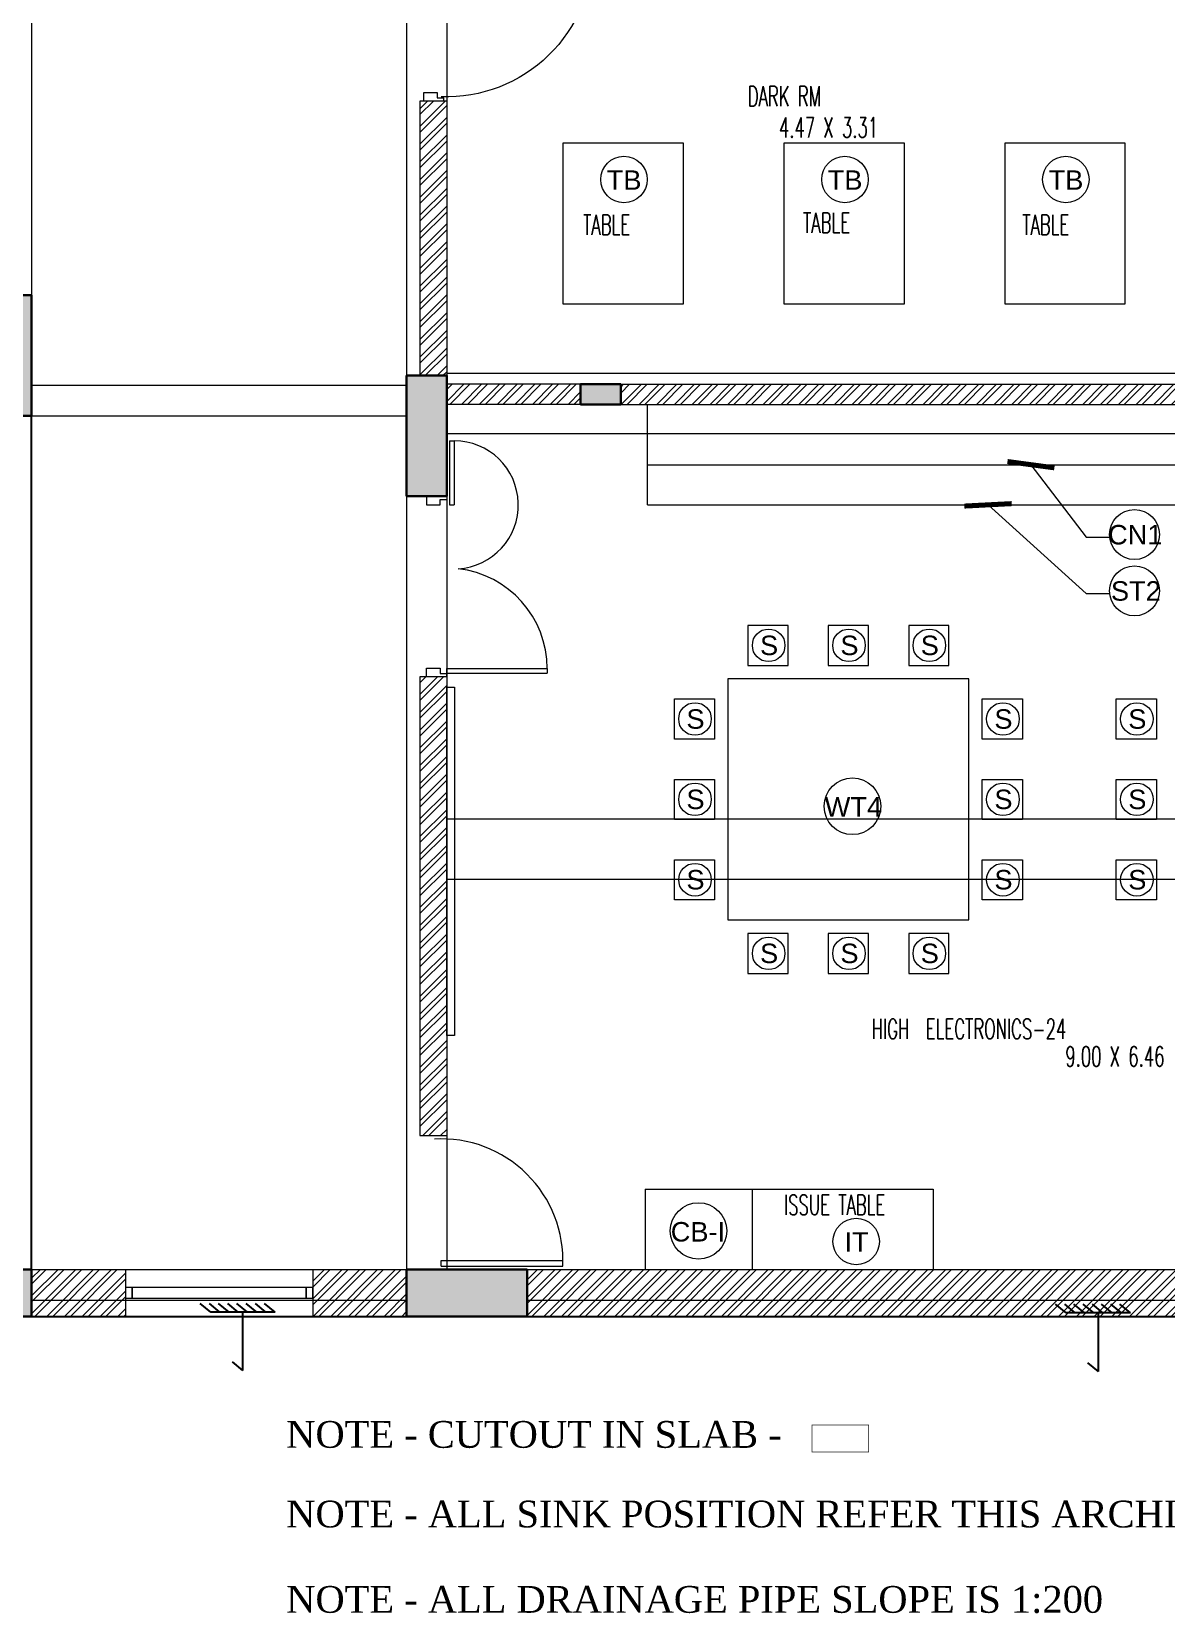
# Model space of a CAD drawing. Header units: inches. Extents: x 5899882 to 5988838, y -468923 to -96891.
# Drawn here: x 5967129 to 5975603, y -237538 to -225726 of the extents above; entities that cross this region are included whole.
import ezdxf

# ---------------------------------------------------------------- set-up
doc = ezdxf.new("R2010")
doc.units = ezdxf.units.IN
doc.header["$MEASUREMENT"] = 0
doc.linetypes.add('1', pattern=[0])
for name, color, linetype in [('0 slc sleeve', 5, 'Continuous'), ('0- SLC ARCH LAYOUT', 7, 'Continuous'), ('0- SLC HIDE BOX & CUTOUT', 6, 'Continuous'), ('a_150 walls', 8, '1'), ('CL', 7, 'Continuous')]:
    doc.layers.add(name, color=color, linetype=linetype)
for name, color, linetype, lineweight in [('ARCL-BOARD', 8, 'Continuous', 9), ('ARCL-HATCH-B', 8, 'Continuous', 5), ('ARLC-COL', 8, 'Continuous', 30), ('ARLC-DIM0', 8, 'Continuous', 5), ('ARLC-DIMF', 8, 'Continuous', 5), ('ARLC-DOOR-W', 8, 'Continuous', 5), ('ARLC-ELE0', 8, 'Continuous', 9), ('ARLC-FUR (NOMN)', 8, 'Continuous', 9), ('ARLC-FURN', 8, 'Continuous', 9), ('ARLC-HATCH-C', 8, 'Continuous', 5), ('ARLC-TEXT0', 8, 'Continuous', 20), ('ARLC-WALL', 8, 'Continuous', 15)]:
    doc.layers.add(name, color=color, linetype=linetype, lineweight=lineweight)
doc.styles.add('ARAIL', font='arial.ttf')
doc.styles.add('ARIAL', font='tahoma.ttf')
doc.styles.add('RS', font='simplex8.shx', dxfattribs={"width": 0.6, "height": 150})
doc.styles.get("Standard").update_dxf_attribs({"font": 'arial.ttf'})
doc.dimstyles.new('dim-100', dxfattribs={"dimscale": 100, "dimtxt": 1.5, "dimasz": 1.199999999999999, "dimexe": 1.5, "dimexo": 1.5, "dimgap": 0.4, "dimtad": 0, "dimdec": 0, "dimdsep": 46, "dimtxsty": 'ARAIL', "dimblk": 'ARCHTICK', "dimcen": 2.5, "dimdle": 1.5, "dimclrd": 1, "dimclre": 252, "dimclrt": 4, "dimadec": 1, "dimazin": 0, "dimtfac": 1, "dimtdec": 0, "dimtmove": 2, "dimatfit": 3, "dimldrblk": 'ARCHTICK', "dimfxl": 1, "dimarcsym": 0})
pattern_1 = [(45, (-5779197.409874918, 117191.2998676849), (-66.29126073623883, 66.29126073623884), []), (45, (-5779153.215701168, 117191.2998676849), (-66.29126073623883, 66.29126073623884), [])]

# ---------------------------------------------------------------- blocks, each defined once
blk = doc.blocks.new('_ArchTick')
at = {"color": 0, "linetype": 'ByBlock', "const_width": 0.15}
blk.add_lwpolyline([(-0.5, -0.5), (0.5, 0.5)], dxfattribs=at)
blk = doc.blocks.new('hjmh')
at = {"layer": 'ARLC-DOOR-W', "ltscale": 0.1}
for p, q in [((5668.312048295259, -1072.853720874634), (5667.201196962952, -1072.853720874634)), ((5667.201196962952, -1072.853720874634), (5667.201196962952, -1072.893720874634)), ((5667.201196962952, -1072.893720874634), (5668.312048295259, -1072.893720874634)), ((5668.312048295259, -1072.893720874634), (5668.312048295259, -1072.853720874634))]:
    blk.add_line(p, q, dxfattribs=at)
blk.add_arc((5668.299116434425, -1072.899145511847), 1.097932872501441, 179.716913426641, 271.8563866307053, dxfattribs=at)
blk = doc.blocks.new('jjuj')
at = {"layer": 'ARLC-DOOR-W', "ltscale": 0.1}
for p, q in [((5733136.308358192, -29654.34172625096), (5733136.308358192, -29679.34172625096)), ((5733286.308358192, -29654.34172625096), (5733286.308358192, -29719.34172625281))]:
    blk.add_line(p, q, dxfattribs=at)
blk.add_lwpolyline([(5733286.308358192, -29719.34172625281), (5733186.308358192, -29719.34172625281), (5733186.308358192, -29679.34172625096), (5733136.308358192, -29679.34172625096)], dxfattribs=at)
blk = doc.blocks.new('frame')
at = {"layer": 'ARLC-DOOR-W', "ltscale": 0.1}
for p, q in [((5733286.308358192, -31004.34172625281), (5733286.308358192, -30939.34172625095)), ((5733136.308358192, -31004.34172625281), (5733136.308358192, -30979.34172625282)), ((5733136.308358192, -31004.34172625281), (5733286.308358192, -31004.34172625281))]:
    blk.add_line(p, q, dxfattribs=at)
blk.add_lwpolyline([(5733286.308358192, -30939.34172625095), (5733186.308358192, -30939.34172625095), (5733186.308358192, -30979.34172625282), (5733136.308358192, -30979.34172625282)], dxfattribs=at)
blk = doc.blocks.new('A$C7784331E')
for name, p in [('jjuj', (-5732022.588462562, 30854.34182370275)), ('frame', (-5732022.588462562, 31004.34182370648))]:
    blk.add_blockref(name, p)
at = {"layer": 'ARLC-DOOR-W', "ltscale": 0.1, "xscale": 1000, "yscale": 1000, "zscale": 1000}
blk.add_blockref('hjmh', (-5667201.196919172, 1074028.19436668), dxfattribs=at)
blk = doc.blocks.new('door')
at = {"layer": 'ARLC-DOOR-W', "ltscale": 0.1}
for p, q in [((5733136.395873069, -29682.13814127074), (5732386.39587307, -29682.13814127074)), ((5732386.39587307, -29717.13814127074), (5732386.39587307, -29682.13814127074)), ((5733136.395873069, -29717.13814127074), (5732386.39587307, -29717.13814127074)), ((5733136.395873069, -29682.13814127074), (5733136.395873069, -29717.13814127074)), ((5733079.767901422, -31417.23029418662), (5733079.767901422, -30939.34427633509)), ((5733114.767901422, -30939.34427633509), (5733079.767901422, -30939.34427633509)), ((5733114.767901422, -31417.23029418662), (5733114.767901422, -30939.34427633695)), ((5733114.767901422, -31417.23029418662), (5733079.767901422, -31417.23029418662))]:
    blk.add_line(p, q, dxfattribs=at)
for centre, radius, start, end in [((5733136.395873069, -29717.13814127074), 750, 180, 263.4904217137266), ((5733079.767901422, -30939.34427633509), 477.8860178510057, 93.40688499716411, 270)]:
    blk.add_arc(centre, radius, start, end, dxfattribs=at)
blk = doc.blocks.new('gfhmk')
at = {"layer": 'ARLC-DOOR-W', "ltscale": 0.1}
for p, q in [((5733136.963231552, -36608.04166982742), (5732262.004901381, -36608.04166982742)), ((5733136.963231552, -36568.04166982742), (5732262.919708872, -36568.04166982742)), ((5733136.963231552, -36568.04166982742), (5733136.963231552, -36608.04166982742))]:
    blk.add_line(p, q, dxfattribs=at)
blk.add_arc((5733136.963231552, -36608.04166982742), 874.9583301725798, 177.3797263566846, 273.2330321324813, dxfattribs=at)
blk = doc.blocks.new('A$C67844AE1')
at = {"color": 7}
for p, q in [((-218.2272407441051, 240.6275060125627), (-283.3119963555947, 161.6196423373185)), ((-218.2272407441051, 171.8767900089733), (-283.3119963555947, 92.8689263337292)), ((-218.2272407441051, 103.126074005384), (-283.3119963555947, 24.11821033013985)), ((-218.2272407441051, 34.37535800179468), (-283.3119963555947, -44.63250567344949)), ((218.2272407441051, 0), (-218.2272407441051, 0)), ((218.2272407441051, 0), (153.1424851326155, -79.00786367524417)), ((-218.2272407441051, -34.37535800179468), (-283.3119963555947, -113.3832216770388)), ((-218.2272407441051, -103.126074005384), (-283.3119963555947, -182.1339376806281)), ((-218.2272407441051, -171.8767900089733), (-283.3119963555947, -250.8846536842175)), ((-218.2272407441051, -240.6275060125627), (-283.3119963555947, -319.6353696878068))]:
    blk.add_line(p, q, dxfattribs=at)
at = {"layer": 'CL', "color": 7}
blk.add_line((-218.2272407441124, 240.6275060125554), (-218.2272407441051, -240.6275060125627), dxfattribs=at)
blk = doc.blocks.new('A$C5D8F11B1')
at = {"layer": 'ARCL-HATCH-B'}
h = blk.add_hatch(dxfattribs=at)
h.set_pattern_fill('ANSI32', color=256, scale=250)
h.set_pattern_definition(pattern_1)
h.paths.add_polyline_path([(25044.99999904539, -31099.99999999821), (24844.99999904539, -31099.99999999821), (24844.99999904539, -33149.99999999259), (25044.99999904539, -33149.99999999259)])
h = blk.add_hatch(dxfattribs=at)
h.set_pattern_fill('ANSI32', color=256, scale=250)
h.set_pattern_definition(pattern_1)
h.paths.add_polyline_path([(26044.99999999814, -33215.00000000188), (25045, -33215.00000000188), (25045, -33364.99999999999), (26044.99999999814, -33364.99999999999)])
h = blk.add_hatch(dxfattribs=at)
h.set_pattern_fill('ANSI32', color=256, scale=250)
h.set_pattern_definition(pattern_1)
h.paths.add_polyline_path([(30620, -33214.9999999999), (26345, -33215.00000000188), (26345, -33364.99999999999), (30620, -33364.9999999999)])
h = blk.add_hatch(dxfattribs=at)
h.set_pattern_fill('ANSI32', color=256, scale=250)
h.set_pattern_definition(pattern_1)
h.paths.add_polyline_path([(25044.99999722186, -35400.00000000752), (24844.9999942407, -35400.00000000752), (24844.9999942407, -38824.99999999821), (24901.63258600794, -38824.99999999821), (24901.63258600794, -38824.96922749009), (25005.41696829442, -38824.96922749006), (25045.00000085309, -38824.99999999821), (25045.0000000596, -38076.65088026891), (25044.99999903701, -38076.65088026891), (25044.99999903701, -35476.65088026891)])
h = blk.add_hatch(dxfattribs=at)
h.set_pattern_fill('ANSI32', color=256, scale=250)
h.set_pattern_definition(pattern_1)
h.paths.add_polyline_path([(22644.99999904446, -39824.99999999821), (21944.99999904446, -39824.99999999821), (21944.99999904446, -40174.99999997493), (22644.99999904446, -40174.99999997493)])
h = blk.add_hatch(dxfattribs=at)
h.set_pattern_fill('ANSI32', color=256, scale=250)
h.set_pattern_definition(pattern_1)
h.paths.add_polyline_path([(24744.99999904539, -39824.99999999821), (24044.99999904446, -39824.99999999821), (24044.99999904446, -40174.99999997493), (24744.99999904539, -40174.99999997493)])
h = blk.add_hatch(dxfattribs=at)
h.set_pattern_fill('ANSI32', color=256, scale=250)
h.set_pattern_definition(pattern_1)
h.paths.add_polyline_path([(34045, -39824.99999999999), (25644.99999904446, -39824.99999999999), (25644.99999904446, -40175.0000000001), (34045, -40175.0000000001)])
at = {"layer": 'ARLC-HATCH-C', "ltscale": 0.1}
for points in [[(24744.99999904539, -34050.00000000749), (24744.99999904539, -33149.99999999259), (25045, -33149.99999999259), (25045, -34050.00000000749)], [(26345, -33364.99999999999), (26345, -33215.00000000188), (26044.99999999814, -33215.00000000188), (26044.99999999814, -33364.99999999999)], [(24744.99999904539, -40175.00004783088), (24938.68041133787, -40175.00004783088), (25088.68041133787, -40175.00004783088), (25644.99999904446, -40174.99999998328), (25644.99999904446, -39824.99999999821), (24744.99999904539, -39824.99999999821), (24744.99999904539, -40174.99999998328)]]:
    blk.add_hatch(color=256, dxfattribs=at).paths.add_polyline_path(points)
at = {"layer": 'ARCL-BOARD'}
blk.add_lwpolyline([(25102.99999903701, -38076.65088026891), (25044.99999903701, -38076.65088026891), (25044.99999903701, -35476.65088026891), (25102.99999903701, -35476.65088026891)], close=True, dxfattribs=at)
at = {"layer": 'ARLC-COL'}
for points in [[(24744.99999904539, -33149.99999999259), (25045, -33149.99999999259), (25045, -34050.00000000749), (24744.99999904539, -34050.00000000749)], [(26044.99999999814, -33215.00000000188), (26345, -33215.00000000188), (26345, -33364.99999999999), (26044.99999999814, -33364.99999999999)], [(24744.99999904539, -40175.00004783088), (25644.99999904446, -40175.00004783088), (25644.99999904446, -39824.99999999821), (24744.99999904539, -39824.99999999821)]]:
    blk.add_lwpolyline(points, close=True, dxfattribs=at)
at = {"layer": 'ARLC-DIM0'}
for points in [[(22694.99999904446, -39959.99999884587), (22644.99999904446, -39959.99999884587), (22644.99999904446, -40039.99999884587), (22694.99999904446, -40039.99999884587)], [(24044.99999904446, -39959.99999998657), (23994.99999904446, -39959.99999998657), (23994.99999904446, -40039.99999998657), (24044.99999904446, -40039.99999998657)]]:
    blk.add_lwpolyline(points, close=True, dxfattribs=at)
at = {"layer": 'ARLC-DOOR-W'}
blk.add_lwpolyline([(23994.99999904446, -40039.99999998657), (23994.99999904446, -39959.99999998657), (22694.99999904446, -39959.99999998657), (22694.99999904446, -40039.99999884587)], close=True, dxfattribs=at)
at = {"layer": 'ARLC-ELE0'}
for p, q in [((22644.99999904446, -39824.99999999821), (24044.99999904446, -39824.99999999821)), ((24044.99999904539, -40174.99999997493), (22644.99999904446, -40174.99999997493))]:
    blk.add_line(p, q, dxfattribs=at)
at = {"layer": 'ARLC-FUR (NOMN)'}
for centre, radius in [((26368.94809255097, -31685.45860780143), 173.6445145259356), ((28018.94809255097, -31685.45860780143), 173.6445145259356), ((29668.9480925519, -31685.45860780143), 173.6445145259356), ((30181.18543220032, -34337.23439663443), 186.3800059656505), ((30181.18543220032, -34757.4324086171), 186.3800059656505), ((27449.29071677756, -35164.11076034261), 121.8124338106163), ((28049.29071677756, -35164.11076034261), 121.8124338106163), ((28649.29071677756, -35164.11076034261), 121.8124338106163), ((26899.29071677756, -35714.11076034261), 121.8124338106163), ((29199.29071677756, -35714.11076034261), 121.8124338106163), ((30199.29071677756, -35714.11076034261), 121.8124338106163), ((26899.29071677756, -36314.11076034261), 121.8124338106163), ((28075.00808550697, -36366.10977620947), 211.4853147149261), ((29199.29071677756, -36314.11076034261), 121.8124338106163), ((30199.29071677756, -36314.11076034261), 121.8124338106163), ((26899.29071677756, -36914.11076034261), 121.8124338106163), ((29199.29071677756, -36914.11076034261), 121.8124338106163), ((30199.29071677756, -36914.11076034261), 121.8124338106163), ((27449.29071677756, -37464.11076034261), 121.8124338106163), ((28049.29071677756, -37464.11076034261), 121.8124338106163), ((28649.29071677756, -37464.11076034261), 121.8124338106163), ((26925.3048990164, -39537.23716722876), 210.7700727161719), ((28103.23971683439, -39615.83767288302), 173.6445145259356)]:
    blk.add_circle(centre, radius, dxfattribs=at)
at = {"layer": 'ARLC-FURN'}
for p, q in [((26544.99999675993, -34114.99999999999), (26544.99999675993, -33364.99999999999)), ((26544.99999675993, -34114.99999999999), (32944.99999943934, -34114.99999999981)), ((26526.88864355721, -39224.99999999999), (28676.88864355814, -39224.99999999937)), ((26526.88864355721, -39224.99999999999), (26526.88864355721, -39824.99999999999)), ((27326.88864355814, -39224.99999999999), (27326.88864355814, -39824.99999999999)), ((28676.88864355814, -39224.99999999937), (28676.88864355814, -39825.00000000028))]:
    blk.add_line(p, q, dxfattribs=at)
at = {"layer": 'ARLC-FURN', "ltscale": 0.002}
blk.add_line((26544.99999675993, -33814.99999999999), (32944.99999943841, -33814.99999999999), dxfattribs=at)
at = {"layer": 'ARLC-FURN'}
for points in [[(25912.65417861752, -32615.00000000188), (26812.65417861845, -32615.00000000188), (26812.65417861845, -31415.00000000188), (25912.65417861752, -31415.00000000188)], [(27562.65417861752, -32615.00000000188), (28462.65417861752, -32615.00000000188), (28462.65417861752, -31415.00000000188), (27562.65417861752, -31415.00000000188)], [(29212.65417861845, -32615.00000000188), (30112.65417861845, -32615.00000000188), (30112.65417861845, -31415.00000000188), (29212.65417861845, -31415.00000000188)], [(27594.99999999814, -35314.69816275009), (27594.99999999814, -35014.69816275009), (27294.99999999814, -35014.69816275009), (27294.99999999814, -35314.69816275009)], [(28194.99999999814, -35314.69816275009), (28194.99999999814, -35014.69816275009), (27894.99999999814, -35014.69816275009), (27894.99999999814, -35314.69816275009)], [(28794.99999999814, -35314.69816275009), (28794.99999999814, -35014.69816275009), (28494.99999999814, -35014.69816275009), (28494.99999999814, -35314.69816275009)], [(27144.99999999814, -37214.69816275001), (28944.99999999814, -37214.69816275001), (28944.99999999814, -35414.69816275009), (27144.99999999814, -35414.69816275009)], [(27044.99999999814, -35864.69816275009), (26744.99999999814, -35864.69816275009), (26744.99999999814, -35564.69816275009), (27044.99999999814, -35564.69816275009)], [(29044.99999999814, -35564.69816275009), (29344.99999999814, -35564.69816275009), (29344.99999999814, -35864.69816275009), (29044.99999999814, -35864.69816275009)], [(30344.99999999814, -35864.69816275009), (30044.99999999814, -35864.69816275009), (30044.99999999814, -35564.69816275009), (30344.99999999814, -35564.69816275009)], [(27044.99999999814, -36464.69816275009), (26744.99999999814, -36464.69816275009), (26744.99999999814, -36164.69816275009), (27044.99999999814, -36164.69816275009)], [(29044.99999999814, -36164.69816275009), (29344.99999999814, -36164.69816275009), (29344.99999999814, -36464.69816275009), (29044.99999999814, -36464.69816275009)], [(30344.99999999814, -36464.69816275009), (30044.99999999814, -36464.69816275009), (30044.99999999814, -36164.69816275009), (30344.99999999814, -36164.69816275009)], [(27044.99999999814, -37064.69816275001), (26744.99999999814, -37064.69816275001), (26744.99999999814, -36764.69816275009), (27044.99999999814, -36764.69816275009)], [(29044.99999999814, -36764.69816275009), (29344.99999999814, -36764.69816275009), (29344.99999999814, -37064.69816275009), (29044.99999999814, -37064.69816275009)], [(30344.99999999814, -37064.69816275001), (30044.99999999814, -37064.69816275001), (30044.99999999814, -36764.69816275009), (30344.99999999814, -36764.69816275009)], [(27294.99999999814, -37314.69816275009), (27294.99999999814, -37614.69816275009), (27594.99999999814, -37614.69816275009), (27594.99999999814, -37314.69816275009)], [(27894.99999999814, -37314.69816275009), (27894.99999999814, -37614.69816275009), (28194.99999999814, -37614.69816275009), (28194.99999999814, -37314.69816275009)], [(28494.99999999814, -37314.69816275009), (28494.99999999814, -37614.69816275009), (28794.99999999814, -37614.69816275009), (28794.99999999814, -37314.69816275009)]]:
    blk.add_lwpolyline(points, close=True, dxfattribs=at)
at = {"layer": 'ARLC-WALL', "ltscale": 0.1}
for p, q in [((24844.99999904539, -31099.99999999821), (24844.99999904539, -33149.99999999262)), ((25044.99999904539, -31099.99999999821), (24844.99999904539, -31099.99999999821)), ((25044.99999904539, -31099.99999999821), (25044.99999904539, -33149.99999999262)), ((26044.99999999814, -33215.00000000188), (25044.99999904446, -33215.00000000188)), ((26345, -33215.00000000188), (30620, -33214.9999999999)), ((26044.99999999814, -33364.99999999999), (25044.99999904446, -33364.99999999999)), ((26345, -33364.99999999999), (30620, -33364.9999999999)), ((24844.9999942407, -35400.00000000752), (24844.9999942407, -38824.99999999821)), ((25044.99999722186, -35400.00000000752), (24844.9999942407, -35400.00000000752)), ((25044.99999722186, -35400.00000000752), (25045.00000085309, -38824.99999999821)), ((24844.9999942407, -38824.99999999821), (25045.00000085309, -38824.99999999821)), ((21944.99999904353, -39824.99999999821), (22644.99999904446, -39824.99999999821)), ((22644.99999904446, -39824.99999885751), (22644.99999904446, -40174.99999883423)), ((24044.99999904539, -39824.99999999821), (24744.99999904353, -39824.99999999821)), ((24044.99999904446, -39824.99999999821), (24044.99999904446, -40174.99999997493)), ((25644.99999904446, -39824.99999999999), (34044.99999904446, -39824.99999999999)), ((21944.99999904353, -40174.99999997493), (22644.99999904446, -40174.99999997493)), ((24044.99999904539, -40174.99999997493), (24744.99999904353, -40174.99999997493)), ((25644.99999904446, -40175.0000000001), (34044.99999904446, -40175.0000000001))]:
    blk.add_line(p, q, dxfattribs=at)
at = {"layer": 'ARLC-DOOR-W', "xscale": -1}
for name, p in [('A$C7784331E', (26137.67421626486, -31100.00009745186)), ('jjuj', (5758181.308363747, -4395.658274543515))]:
    blk.add_blockref(name, p, dxfattribs=at)
at = {"layer": 'ARLC-DOOR-W', "rotation": 180}
for name, p in [('door', (5758181.308363538, -65054.34172573966)), ('jjuj', (5758181.308363471, -65054.34172577913))]:
    blk.add_blockref(name, p, dxfattribs=at)
at = {"layer": 'ARLC-DOOR-W', "xscale": 1.037843822858893, "yscale": 1.037843822858893, "zscale": 1.037843822858893, "rotation": 180}
blk.add_blockref('gfhmk', (5975105.520205881, -77750.97006550744), dxfattribs=at)
at = {"layer": 'ARLC-FUR (NOMN)'}
for s, p in [('TB', (26240.18040776998, -31762.41293978818)), ('TB', (27890.18040776998, -31762.41293978818)), ('TB', (29540.18040777091, -31762.41293978818)), ('CN1', (29984.09177122544, -34410.55428963811)), ('ST2', (30005.71276122145, -34830.75230162077)), ('S ', (27385.08274962753, -35236.96158996933)), ('S ', (27985.08274962753, -35236.96158996933)), ('S ', (28585.08274962753, -35236.96158996933)), ('S ', (26835.08274962753, -35786.96158996933)), ('S ', (29135.08274962753, -35786.96158996933)), ('S ', (30135.08274962753, -35786.96158996933)), ('S ', (26835.08274962753, -36386.96158996933)), ('S ', (29135.08274962753, -36386.96158996933)), ('S ', (30135.08274962753, -36386.96158996933)), ('WT4', (27867.77205625735, -36443.06410819622)), ('S ', (26835.08274962753, -36986.96158996933)), ('S ', (29135.08274962753, -36986.96158996933)), ('S ', (30135.08274962753, -36986.96158996933)), ('S ', (27385.08274962753, -37536.96158996933)), ('S ', (27985.08274962753, -37536.96158996933)), ('S ', (28585.08274962753, -37536.96158996933)), ('CB-I', (26718.12070692703, -39616.06595999746)), ('IT', (28016.20913629513, -39692.79200486977))]:
    blk.add_text(s, height=145.3833212926984, dxfattribs=at).set_placement(p)
at = {"layer": 'ARLC-TEXT0', "style": 'RS', "width": 0.6}
for s, p in [('DARK RM', (27293.17467987072, -31138.82481295169)), ('4.47 X 3.31', (27526.49273610581, -31372.41251304549)), ('TABLE', (26064.22781286482, -32098.4280267881)), ('TABLE', (27706.44199683983, -32083.36878807608)), ('TABLE', (29343.63393866736, -32098.4280267881)), ('HIGH  ELECTRONICS-24', (28218.52889031917, -38103.7056454534)), ('9.00 X 6.46', (29665.13899474684, -38308.86031945459)), ('ISSUE TABLE', (27564.46789936535, -39417.8992234067))]:
    blk.add_text(s, height=150, dxfattribs=at).set_placement(p)
at = {"layer": 'ARLC-DIMF'}
for points in [[(29408.06519005075, -33814.99999999999), (29820.88507642597, -34356.10339295863), (29988.93554063421, -34356.10339295863)], [(29087.55740644224, -34114.99999999993), (29820.88507642597, -34776.30140494129), (29988.93554063421, -34776.30140494129)]]:
    blk.add_leader(points, dimstyle='dim-100', override={"dimasz": 2.5, "dimdle": 0.05, "dimlwd": 0, "dimlwe": 0}, dxfattribs=at)

msp = doc.modelspace()

# ---------------------------------------------------------------- linework, layer by layer
at = {"layer": '0- SLC HIDE BOX & CUTOUT', "const_width": 5}
msp.add_lwpolyline([(5972957, -236131.9999999981), (5973380.5, -236131.9999999981), (5973380.5, -236332.0000000019), (5972957, -236332.0000000019)], close=True, dxfattribs=at)

# ---------------------------------------------------------------- block references
at = {"layer": '0- SLC ARCH LAYOUT'}
msp.add_blockref('A$C5D8F11B1', (5945183.866173303, -195145.0722728882), dxfattribs=at)

# ---------------------------------------------------------------- texts
at = {"layer": '0 slc sleeve', "color": 0, "char_height": 200, "attachment_point": 1, "style": 'ARIAL'}
for s, insert, width in [('{\\fTimes New Roman|b0|i0|c0|p18;NOTE - CUTOUT IN SLAB -}', (5969030.5, -236101.4658769233, -6.04786e-08), 5970.762598168485), ('{\\fTimes New Roman|b0|i0|c0|p18;NOTE - ALL SINK POSITION REFER THIS ARCHITECT DRAWING }', (5969030.5, -236696, -6.04786e-08), 9073.060403157406), ('{\\fTimes New Roman|b0|i0|c0|p18;NOTE - ALL DRAINAGE PIPE SLOPE IS 1:200}', (5969030.5, -237333.5, -6.04786e-08), 9073.060403157406)]:
    msp.add_mtext(s, dxfattribs=dict(at, insert=insert, width=width))

# ---------------------------------------------------------------- next in the draw order: hatches: boundary and pattern name
at = {"layer": 'ARLC-HATCH-C', "ltscale": 0.1}
for points in [[(5966828.866172349, -228595.0722728882), (5966828.866172349, -227695.0722728882), (5967128.866172349, -227695.0722728882), (5967128.866172349, -228595.0722728882)], [(5969928.866172349, -229195.0722728957), (5969928.866172349, -228295.0722728808), (5970228.866173303, -228295.0722728808), (5970228.866173303, -229195.0722728957)], [(5966228.866172349, -235320.0723207191), (5966785.185760057, -235320.0723207191), (5966935.185760057, -235320.0723207191), (5967128.866172349, -235320.0722728714), (5967128.866172349, -234970.0722728863), (5966971.505361116, -234970.0722728863), (5966771.505360162, -234970.0722728863), (5966228.866172349, -234970.0722728863), (5966228.866172349, -235320.0722728714)], [(5969928.866172349, -235320.0723207191), (5970122.546584642, -235320.0723207191), (5970272.546584642, -235320.0723207191), (5970828.866172349, -235320.0722728714), (5970828.866172349, -234970.0722728863), (5969928.866172349, -234970.0722728863), (5969928.866172349, -235320.0722728714)]]:
    msp.add_hatch(color=0, dxfattribs=at).paths.add_polyline_path(points)

# ---------------------------------------------------------------- next in the draw order: linework, layer by layer
at = {"layer": 'a_150 walls', "color": 0}
msp.add_line((5967128.8661731, -234970.0722728678), (5967128.866172349, -228595.0722728696), dxfattribs=at)
at = {"layer": 'ARLC-COL', "color": 0}
for points in [[(5967128.866172349, -228595.0722728882), (5966828.866172349, -228595.0722728882), (5966828.866172349, -227695.0722728882), (5967128.866172349, -227695.0722728882)], [(5969928.866172349, -228295.0722728808), (5970228.866173303, -228295.0722728808), (5970228.866173303, -229195.0722728957), (5969928.866172349, -229195.0722728957)], [(5966228.866172349, -235320.0723207191), (5967128.866172349, -235320.0723207191), (5967128.866172349, -234970.0722728863), (5966228.866172349, -234970.0722728863)], [(5969928.866172349, -235320.0723207191), (5970828.866172349, -235320.0723207191), (5970828.866172349, -234970.0722728863), (5969928.866172349, -234970.0722728863)]]:
    msp.add_lwpolyline(points, close=True, dxfattribs=at)
at = {"layer": 'ARLC-WALL', "color": 30}
for p, q in [((5967128.866172349, -221695.072272905), (5967128.866172349, -227695.072272905)), ((5969928.866173303, -222295.072272905), (5969928.866173303, -228295.0722728975)), ((5970228.866173303, -222295.072272905), (5970228.866173303, -228295.0722728975)), ((5979228.866173303, -228280.0722728882), (5970228.866172349, -228280.0722728882)), ((5967128.866172349, -228365.0722728882), (5969928.866172349, -228365.0722728882)), ((5967128.866172349, -228595.0722728882), (5969928.866172349, -228595.0722728882)), ((5979228.866173303, -228730.0722728882), (5970228.866172349, -228730.0722728882)), ((5969928.866173303, -229195.0722729124), (5969928.866173303, -234970.0722729031)), ((5970228.866173303, -229195.0722729124), (5970228.866173303, -234970.0722729031)), ((5970228.866173303, -231605.0722728873), (5979228.866173303, -231605.0722728873)), ((5970228.866173303, -232055.0722728873), (5979228.866173303, -232055.0722728873)), ((5967128.866172349, -234970.0722728863), (5969928.866172349, -234970.0722728863)), ((5967128.866172349, -235200.0722728863), (5969928.866172349, -235200.0722728863))]:
    msp.add_line(p, q, dxfattribs=at)
at = {"layer": 'ARLC-WALL', "color": 30, "ltscale": 0.1}
for p, q in [((5970228.866172349, -227532.5722728826), (5970228.866172349, -228295.0722728808)), ((5970228.866169094, -229195.0722728957), (5970228.866173786, -233620.0722728433)), ((5970828.866172349, -234970.0722250555), (5979228.866172349, -234970.0722250555)), ((5970828.866172349, -235200.0722250555), (5979228.866172349, -235200.0722250555))]:
    msp.add_line(p, q, dxfattribs=at)
at = {"layer": 'CL', "color": 0}
for p, q in [((5967128.866172349, -235320.0723207191), (5969928.866172349, -235320.0723207191)), ((5970828.866172349, -235320.0723207191), (5979228.866173303, -235320.0723207191))]:
    msp.add_line(p, q, dxfattribs=at)

# ---------------------------------------------------------------- next in the draw order: block references
at = {"layer": 'CL', "color": 0, "rotation": 270}
for p in [(5968706.926896628, -235507.1601835784), (5975095.426896628, -235512.6601835784)]:
    msp.add_blockref('A$C67844AE1', p, dxfattribs=at)

doc.saveas('drawing.dxf')
